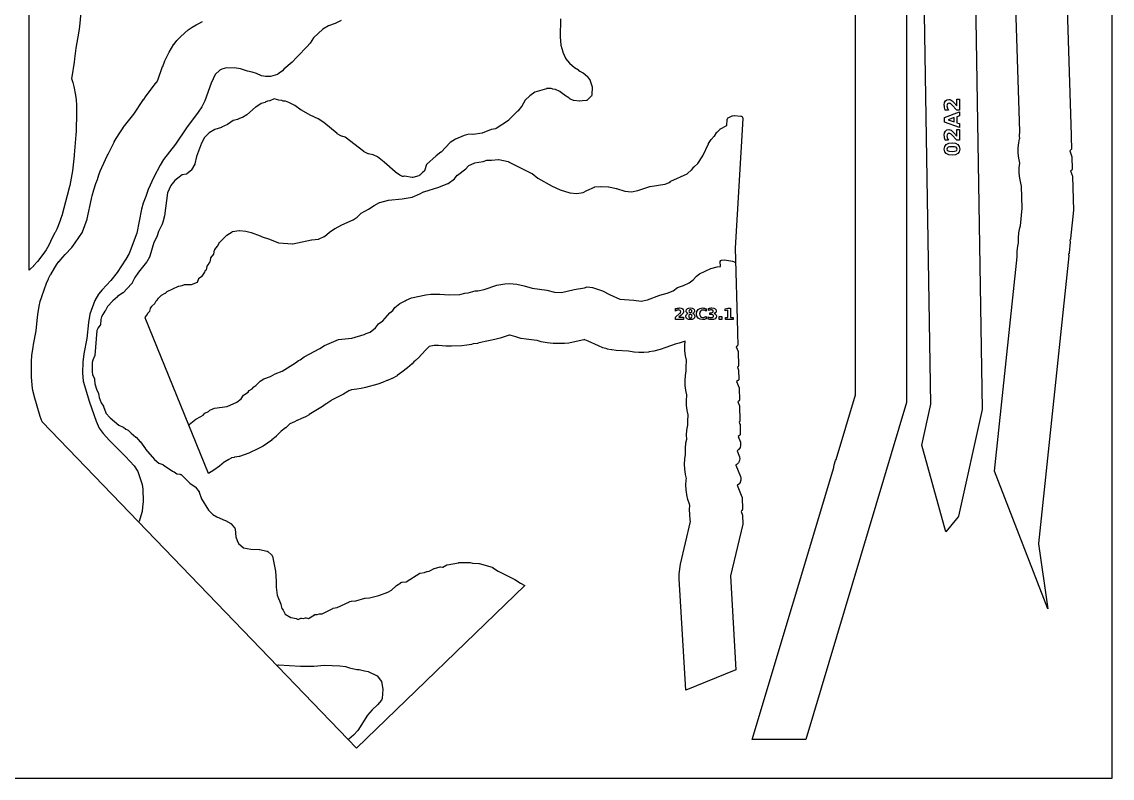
# Model space of a CAD drawing. Header units: millimetres. Extents: x 0 to 841, y 0 to 594.
# Drawn here: x 415.7 to 841, y 0 to 294.8 of the extents above; entities that cross this region are included whole.
import ezdxf

# ---------------------------------------------------------------- set-up
doc = ezdxf.new("R2010")
doc.units = ezdxf.units.MM
for name, color, linetype in [('CUT', 1, 'Continuous'), ('ENGRAVE', 5, 'Continuous'), ('SHEET_EDGE_DO_NOT_CUT', 8, 'Continuous')]:
    doc.layers.add(name, color=color, linetype=linetype)

msp = doc.modelspace()

# ---------------------------------------------------------------- linework, layer by layer
at = {"layer": 'CUT'}
for points in [[(790.3, 143.85), (790.3, 143.79), (790.29, 143.73), (781.05, 102.12), (781.04, 102.07), (781.02, 102.03), (781, 101.99), (780.98, 101.95), (780.95, 101.91), (776.17, 96.07), (766.71, 129.77), (770.27, 145.81), (770.27, 145.82), (770.27, 145.84), (766.71, 361.98), (786.62, 367.57), (790.3, 143.85)], [(490.94, 205.86), (490.95, 205.91), (490.97, 205.95), (491, 205.99), (491.03, 206.03), (492.1, 207.32), (492.11, 207.33), (492.11, 207.34), (492.81, 208.84), (492.83, 208.88), (492.86, 208.92), (492.88, 208.96), (492.92, 208.99), (495.63, 211.6), (495.66, 211.63), (495.7, 211.65), (497.76, 213.01), (497.8, 213.03), (497.85, 213.05), (497.9, 213.07), (497.95, 213.08), (500.54, 213.52), (500.59, 213.53), (500.64, 213.53), (500.68, 213.53), (503.1, 213.22), (503.17, 213.2), (505.19, 212.66), (505.22, 212.65), (508.64, 211.45), (508.71, 211.42), (509.48, 211.01), (509.49, 211.01), (509.5, 211), (512.29, 210.15), (512.34, 210.13), (515.84, 208.66), (515.85, 208.66), (515.86, 208.66), (521.37, 208.27), (521.39, 208.27), (521.4, 208.27), (528.78, 209.9), (528.82, 209.91), (528.85, 209.91), (531.44, 210.08), (531.45, 210.08), (531.46, 210.08), (533.71, 211.12), (533.72, 211.12), (533.73, 211.13), (535.76, 212.78), (535.79, 212.81), (537.87, 214.21), (537.91, 214.24), (540.53, 215.69), (540.57, 215.71), (544.93, 217.67), (544.96, 217.69), (546.52, 218.69), (546.53, 218.69), (546.54, 218.7), (548.01, 220.16), (548.04, 220.19), (548.08, 220.22), (548.13, 220.25), (550.95, 221.74), (550.98, 221.75), (553.1, 223.23), (553.15, 223.26), (555.21, 224.39), (555.25, 224.41), (555.29, 224.42), (555.33, 224.44), (558.71, 225.29), (558.78, 225.3), (564.09, 225.84), (564.1, 225.84), (567.93, 226.5), (567.95, 226.5), (567.96, 226.51), (570.99, 227.76), (571.01, 227.77), (572.46, 228.55), (572.5, 228.57), (572.55, 228.59), (578.34, 230.42), (578.36, 230.43), (581.95, 231.82), (581.96, 231.82), (581.97, 231.83), (584.45, 233.61), (584.46, 233.61), (584.46, 233.62), (585.59, 234.99), (585.63, 235.03), (585.67, 235.07), (588.87, 237.5), (588.88, 237.5), (588.89, 237.51), (589.96, 238.7), (590, 238.74), (590.04, 238.77), (590.08, 238.79), (590.13, 238.82), (592.21, 239.76), (592.25, 239.78), (592.29, 239.79), (592.33, 239.8), (595.64, 240.4), (595.65, 240.4), (595.66, 240.41), (597.06, 240.92), (597.11, 240.94), (597.15, 240.95), (597.2, 240.95), (597.24, 240.95), (598.95, 240.93), (598.97, 240.93), (601.66, 241.12), (601.71, 241.12), (601.76, 241.12), (601.8, 241.11), (605.46, 240.35), (605.5, 240.34), (605.54, 240.32), (605.58, 240.3), (614.69, 235.73), (614.74, 235.71), (614.78, 235.68), (617.03, 233.89), (617.04, 233.88), (617.05, 233.88), (622.55, 230.75), (622.57, 230.74), (625.73, 229.32), (625.76, 229.31), (629.41, 228.12), (629.42, 228.11), (629.43, 228.11), (632.14, 227.89), (632.16, 227.89), (632.17, 227.89), (634.67, 228.28), (634.68, 228.29), (634.69, 228.29), (636.11, 229.11), (636.15, 229.13), (639.04, 230.43), (639.08, 230.45), (639.12, 230.46), (639.17, 230.47), (639.22, 230.48), (641.61, 230.59), (641.65, 230.59), (644.54, 230.49), (644.59, 230.49), (644.64, 230.48), (647.58, 229.81), (647.61, 229.8), (650.9, 228.77), (650.92, 228.77), (650.93, 228.77), (653.48, 228.52), (653.5, 228.51), (653.51, 228.52), (655.99, 229.03), (656.02, 229.04), (660.71, 230.59), (660.74, 230.6), (660.78, 230.61), (666.57, 231.6), (666.58, 231.6), (666.59, 231.6), (668.17, 232.21), (668.18, 232.22), (668.19, 232.22), (668.73, 232.63), (668.78, 232.66), (668.83, 232.69), (675.23, 235.62), (675.24, 235.62), (675.24, 235.63), (676.98, 237.08), (676.99, 237.09), (677, 237.1), (677.89, 238.28), (677.92, 238.32), (677.96, 238.36), (679.41, 239.6), (679.42, 239.61), (679.43, 239.62), (681.32, 242.61), (681.34, 242.63), (683.57, 247.32), (683.6, 247.38), (684.57, 248.91), (684.59, 248.94), (684.62, 248.97), (685.82, 250.3), (685.84, 250.32), (686.83, 251.78), (686.86, 251.82), (686.9, 251.86), (688.12, 253.04), (688.16, 253.07), (688.19, 253.09), (688.23, 253.12), (690.72, 254.45), (690.73, 254.46), (690.73, 254.47), (690.87, 256.81), (690.87, 256.85), (690.88, 256.9), (690.9, 256.94), (690.91, 256.98), (690.93, 257.02), (691.05, 257.23), (691.07, 257.27), (691.1, 257.31), (691.13, 257.34), (691.16, 257.37), (691.2, 257.4), (691.24, 257.42), (691.28, 257.44), (692.83, 258.13), (692.87, 258.15), (692.91, 258.16), (692.95, 258.17), (693.57, 258.28), (693.61, 258.28), (693.66, 258.28), (693.7, 258.28), (696.21, 258.05), (696.27, 258.04), (696.32, 258.03), (696.37, 258.01), (696.51, 257.94), (696.55, 257.92), (696.59, 257.9), (696.63, 257.87), (696.66, 257.83), (696.69, 257.8), (696.76, 257.71), (696.79, 257.67), (696.81, 257.63), (696.83, 257.58), (696.85, 257.54), (696.86, 257.49), (696.89, 257.32), (696.9, 257.26), (696.9, 257.2), (694.01, 206.6), (694.01, 206.58), (694.88, 174.1), (694.88, 174.05), (694.88, 174.01), (694.87, 173.97), (694.8, 173.66), (694.8, 173.65), (694.8, 173.64), (694.89, 173.3), (694.9, 173.24), (694.91, 173.18), (695.02, 169.08), (695.02, 169.04), (695.01, 168.99), (695, 168.95), (694.99, 168.9), (694.91, 168.65), (694.89, 168.61), (694.87, 168.57), (694.84, 168.53), (694.81, 168.49), (694.78, 168.46), (694.74, 168.43), (694.7, 168.4), (694.35, 168.17), (694.34, 168.16), (694.35, 168.15), (695.06, 166.31), (695.08, 166.27), (695.09, 166.23), (695.09, 166.19), (695.1, 166.15), (695.24, 160.84), (695.24, 160.8), (695.23, 160.76), (695.22, 160.71), (695.21, 160.67), (695.16, 160.52), (695.14, 160.47), (695.12, 160.43), (695.09, 160.39), (695.06, 160.35), (695.03, 160.32), (694.87, 160.17), (694.86, 160.16), (694.87, 160.15), (695.26, 159.06), (695.27, 159.01), (695.28, 158.96), (695.29, 158.91), (695.38, 155.66), (695.38, 155.61), (695.37, 155.56), (695.35, 155.42), (695.34, 155.37), (695.32, 155.33), (695.31, 155.28), (695.28, 155.24), (695.24, 155.17), (695.21, 155.12), (695.17, 155.08), (695.14, 155.05), (695.1, 155.02), (694.51, 154.61), (694.5, 154.6), (694.5, 154.59), (695.45, 152.11), (695.46, 152.06), (695.48, 152), (695.48, 151.95), (695.6, 147.51), (695.6, 147.46), (695.59, 147.41), (695.58, 147.36), (695.56, 147.32), (695.5, 147.15), (695.48, 147.11), (695.46, 147.06), (695.43, 147.02), (695.4, 146.99), (695.36, 146.95), (695.33, 146.92), (695.03, 146.71), (695.02, 146.7), (695.02, 146.69), (695.63, 145.09), (695.65, 145.04), (695.66, 144.98), (695.67, 144.93), (695.82, 139.49), (695.81, 139.44), (695.81, 139.4), (695.8, 139.36), (695.76, 139.18), (695.75, 139.13), (695.73, 139.09), (695.71, 139.04), (695.69, 139), (695.66, 138.97), (695.53, 138.82), (695.53, 138.81), (695.53, 138.8), (695.83, 137.99), (695.84, 137.94), (695.85, 137.88), (695.86, 137.83), (695.96, 134.26), (695.95, 134.22), (695.95, 134.17), (695.93, 134.03), (695.92, 133.99), (695.9, 133.94), (695.88, 133.9), (695.86, 133.86), (695.82, 133.79), (695.79, 133.74), (695.76, 133.7), (695.72, 133.67), (695.68, 133.64), (695.11, 133.24), (695.1, 133.23), (695.1, 133.22), (696, 130.94), (696.02, 130.88), (696.03, 130.83), (696.04, 130.77), (696.08, 129.68), (696.08, 129.64), (696.07, 129.59), (696.06, 129.55), (695.94, 129.06), (695.93, 129.01), (695.91, 128.97), (695.89, 128.93), (695.62, 128.45), (695.6, 128.41), (695.57, 128.38), (695.54, 128.34), (695.22, 128.01), (695.17, 127.97), (695.13, 127.94), (694.69, 127.66), (694.68, 127.66), (694.68, 127.64), (695.61, 125.26), (695.63, 125.21), (695.64, 125.15), (695.72, 124.6), (695.72, 124.55), (695.72, 124.51), (695.72, 124.46), (695.66, 123.95), (695.65, 123.9), (695.63, 123.86), (695.44, 123.3), (695.42, 123.25), (695.4, 123.2), (695.19, 122.86), (695.16, 122.81), (695.12, 122.77), (694.79, 122.43), (694.75, 122.39), (694.7, 122.36), (694.27, 122.09), (694.26, 122.08), (694.27, 122.07), (696.05, 117.62), (696.07, 117.56), (696.21, 117.01), (696.22, 116.97), (696.22, 116.92), (696.22, 116.87), (696.21, 116.26), (696.2, 116.22), (696.19, 116.17), (696.18, 116.12), (695.93, 115.35), (695.91, 115.31), (695.89, 115.26), (695.86, 115.21), (695.5, 114.73), (695.47, 114.69), (695.43, 114.65), (695.39, 114.62), (694.8, 114.2), (694.79, 114.19), (694.79, 114.18), (696.58, 109.65), (696.6, 109.61), (696.61, 109.56), (696.62, 109.52), (696.62, 109.48), (696.75, 104.74), (696.75, 104.69), (696.74, 104.64), (696.73, 104.59), (696.72, 104.55), (696.65, 104.38), (696.63, 104.33), (696.61, 104.29), (696.58, 104.25), (696.55, 104.22), (696.52, 104.18), (696.48, 104.15), (696.26, 103.98), (696.25, 103.97), (696.25, 103.96), (696.78, 102.58), (696.79, 102.52), (696.81, 102.47), (696.81, 102.41), (696.9, 99.13), (696.9, 99.09), (696.89, 99.05), (696.88, 99.01), (692.14, 78.85), (692.13, 78.84), (692.13, 78.82), (694.26, 42.27), (674.69, 34.31), (672.17, 77.66), (672.17, 77.68), (672.15, 79.58), (672.15, 79.63), (672.31, 81.5), (672.32, 81.55), (672.66, 83.41), (672.67, 83.43), (676.59, 100.08), (676.59, 100.09), (676.59, 100.1), (676.46, 100.71), (676.45, 100.76), (676.22, 102.72), (676.22, 102.77), (676.2, 104.74), (676.2, 104.79), (676.33, 106.31), (676.34, 106.32), (676.33, 106.33), (676.14, 106.81), (676.13, 106.84), (675.52, 108.61), (675.51, 108.66), (675.07, 110.48), (675.07, 110.52), (674.81, 112.37), (674.8, 112.42), (674.72, 114.29), (674.72, 114.34), (674.82, 116.2), (674.82, 116.25), (674.91, 116.84), (674.91, 116.85), (674.91, 116.86), (674.54, 118.43), (674.53, 118.48), (674.27, 120.4), (674.27, 120.45), (674.2, 122.39), (674.2, 122.44), (674.33, 124.37), (674.33, 124.42), (674.62, 126.16), (674.62, 126.17), (674.62, 126.19), (674.58, 126.58), (674.58, 126.63), (674.56, 128.61), (674.56, 128.66), (674.75, 130.62), (674.76, 130.67), (675.05, 132.17), (675.05, 132.18), (675.06, 132.2), (675.01, 133.65), (675.01, 133.7), (675.13, 135.61), (675.14, 135.66), (675.45, 137.56), (675.46, 137.61), (675.47, 137.65), (675.48, 137.66), (675.48, 137.67), (675.44, 139.41), (675.44, 139.46), (675.58, 141.33), (675.58, 141.38), (675.62, 141.58), (675.62, 141.59), (675.62, 141.6), (675.22, 143.34), (675.22, 143.39), (674.98, 145.3), (674.97, 145.35), (674.93, 147.27), (674.93, 147.32), (675.07, 149.23), (675.07, 149.28), (675.1, 149.45), (675.11, 149.46), (675.1, 149.48), (674.72, 151.17), (674.71, 151.21), (674.47, 153.07), (674.47, 153.12), (674.41, 154.99), (674.41, 155.04), (674.53, 156.91), (674.53, 156.96), (674.83, 158.81), (674.84, 158.85), (674.87, 158.96), (674.87, 158.98), (674.87, 158.99), (674.82, 160.58), (674.83, 160.63), (674.95, 162.48), (674.95, 162.53), (675.01, 162.87), (675.01, 162.88), (675.01, 162.89), (674.61, 164.63), (674.6, 164.68), (674.36, 166.6), (674.35, 166.65), (674.3, 168.58), (674.3, 168.63), (674.42, 170.3), (674.42, 170.32), (674.41, 170.31), (672.17, 169.6), (672.14, 169.59), (670.53, 169.2), (670.5, 169.19), (666.94, 167.84), (666.91, 167.83), (664.68, 167.12), (664.65, 167.11), (662.2, 166.5), (662.18, 166.5), (660.32, 166.13), (660.27, 166.12), (658.39, 165.93), (658.34, 165.93), (656.45, 165.92), (656.41, 165.92), (654.51, 166.1), (654.49, 166.1), (652.36, 166.41), (652.34, 166.41), (647.59, 166.73), (647.57, 166.73), (645.82, 166.93), (645.77, 166.94), (644.06, 167.29), (644.02, 167.3), (642.34, 167.8), (642.3, 167.81), (640.67, 168.47), (640.65, 168.48), (636.63, 170.3), (636.61, 170.31), (635.36, 170.93), (635.35, 170.94), (635.34, 170.94), (634.95, 170.88), (634.94, 170.87), (630.79, 169.9), (630.77, 169.9), (629.13, 169.59), (629.09, 169.58), (627.44, 169.42), (627.4, 169.41), (625.73, 169.38), (625.71, 169.38), (623.03, 169.45), (623, 169.45), (620.66, 169.66), (620.6, 169.66), (618.3, 170.14), (618.27, 170.15), (616.67, 170.59), (616.63, 170.59), (612.45, 171.09), (612.43, 171.09), (610.45, 171.43), (610.4, 171.44), (608.46, 171.98), (608.44, 171.99), (606.6, 172.6), (606.57, 172.61), (606.03, 172.72), (606.02, 172.72), (606.01, 172.72), (605.9, 172.7), (605.87, 172.69), (602.31, 171.52), (602.28, 171.51), (600.24, 170.96), (600.21, 170.95), (597.8, 170.44), (597.77, 170.44), (596.48, 170.25), (596.45, 170.25), (595.27, 169.91), (595.24, 169.91), (593.58, 169.51), (593.54, 169.5), (591.84, 169.26), (591.84, 169.25), (591.81, 169.25), (591.14, 169.1), (591.12, 169.09), (589.3, 168.76), (589.25, 168.75), (587.41, 168.59), (587.38, 168.59), (583.26, 168.43), (583.23, 168.43), (581.15, 168.46), (581.12, 168.46), (578.21, 168.66), (578.19, 168.66), (576.53, 168.65), (576.52, 168.65), (576.51, 168.65), (574.6, 168.25), (574.59, 168.24), (574.57, 168.24), (573.4, 167.15), (573.38, 167.13), (571.68, 165.16), (571.66, 165.15), (570.55, 163.96), (570.52, 163.93), (569.32, 162.85), (569.28, 162.82), (568.66, 162.35), (568.65, 162.34), (568.64, 162.33), (567.96, 161.55), (567.92, 161.51), (566.15, 159.93), (566.13, 159.91), (564, 158.22), (563.98, 158.2), (562.15, 156.91), (562.1, 156.88), (560.14, 155.82), (560.09, 155.79), (558.34, 155.08), (558.31, 155.07), (558.16, 154.99), (558.11, 154.96), (556.43, 154.23), (556.39, 154.21), (554.63, 153.63), (554.61, 153.62), (549.8, 152.28), (549.78, 152.28), (548.14, 151.9), (548.1, 151.89), (546.44, 151.65), (546.41, 151.65), (544.34, 151.44), (544.33, 151.44), (544.32, 151.43), (543.32, 150.99), (543.31, 150.99), (543.3, 150.98), (542.89, 150.72), (542.87, 150.7), (541.24, 149.75), (541.21, 149.74), (536.55, 147.3), (536.54, 147.3), (536.53, 147.29), (536.34, 147.15), (536.32, 147.13), (534.76, 146.07), (534.72, 146.04), (534.09, 145.69), (534.07, 145.68), (532.97, 144.91), (532.95, 144.89), (527.8, 141.7), (527.78, 141.69), (526.36, 140.9), (526.33, 140.88), (524.85, 140.2), (524.83, 140.19), (523.07, 139.47), (523.05, 139.46), (522.08, 138.95), (522.06, 138.93), (520.27, 138.12), (520.26, 138.12), (520.25, 138.11), (520.24, 138.09), (520.2, 138.05), (518.67, 136.59), (518.63, 136.55), (516.95, 135.26), (516.91, 135.23), (516.64, 135.07), (516.63, 135.06), (516.62, 135.05), (516.48, 134.87), (516.45, 134.83), (514.96, 133.27), (514.92, 133.23), (513.26, 131.83), (513.23, 131.82), (511.62, 130.61), (511.6, 130.59), (509.9, 129.45), (509.85, 129.42), (508.04, 128.47), (508.02, 128.46), (504.32, 126.74), (504.3, 126.73), (502.5, 126), (502.45, 125.98), (500.59, 125.44), (500.55, 125.43), (498.63, 125.07), (498.61, 125.06), (497.52, 124.91), (497.51, 124.91), (497.5, 124.9), (497.35, 124.79), (497.33, 124.78), (496.51, 124.25), (496.49, 124.24), (494.92, 123.32), (494.9, 123.31), (494.69, 123.2), (494.68, 123.19), (494.67, 123.18), (492.84, 121.68), (492.82, 121.66), (490.59, 120.08), (490.57, 120.06), (488.5, 118.79), (463.83, 179.45), (463.91, 179.65), (463.93, 179.69), (463.95, 179.73), (463.98, 179.77), (464.58, 180.55), (464.59, 180.56), (464.59, 180.57), (464.9, 181.21), (464.92, 181.25), (464.95, 181.29), (464.98, 181.33), (465.62, 182.03), (465.62, 182.04), (465.63, 182.05), (465.86, 183.08), (465.87, 183.13), (465.89, 183.17), (465.91, 183.21), (465.93, 183.25), (466.38, 183.91), (466.4, 183.95), (466.43, 183.98), (466.46, 184.01), (467.61, 185.03), (467.62, 185.04), (467.62, 185.05), (468.16, 186.07), (468.19, 186.11), (468.22, 186.15), (468.25, 186.19), (468.29, 186.22), (468.64, 186.52), (468.65, 186.52), (468.65, 186.53), (469.01, 187.16), (469.04, 187.2), (469.07, 187.24), (469.11, 187.28), (470.08, 188.18), (470.11, 188.21), (470.15, 188.24), (470.19, 188.26), (471.7, 189.06), (471.71, 189.07), (471.72, 189.08), (472.28, 189.63), (472.31, 189.66), (472.35, 189.69), (472.38, 189.71), (472.42, 189.73), (476.79, 191.75), (476.83, 191.76), (476.87, 191.78), (476.91, 191.79), (478.29, 192.04), (478.31, 192.04), (478.32, 192.05), (479.17, 192.42), (479.22, 192.44), (479.27, 192.45), (479.32, 192.46), (479.37, 192.46), (481.89, 192.45), (481.9, 192.45), (481.91, 192.45), (484.27, 193.36), (484.28, 193.36), (484.28, 193.37), (484.8, 194.82), (484.82, 194.86), (484.84, 194.9), (484.87, 194.94), (484.9, 194.98), (484.93, 195.01), (484.96, 195.04), (485, 195.07), (485.99, 195.72), (486, 195.73), (486.01, 195.74), (487.13, 197.22), (487.13, 197.23), (487.14, 197.24), (487.29, 197.75), (487.31, 197.8), (487.33, 197.84), (487.35, 197.88), (487.38, 197.92), (487.41, 197.96), (487.45, 197.99), (487.69, 198.19), (487.69, 198.2), (487.7, 198.21), (487.97, 199.4), (487.99, 199.45), (488, 199.5), (488.03, 199.54), (488.06, 199.59), (488.82, 200.61), (488.83, 200.62), (488.83, 200.63), (488.86, 200.84), (488.88, 200.89), (488.89, 200.93), (488.91, 200.98), (488.94, 201.02), (488.97, 201.06), (489.13, 201.27), (489.14, 201.28), (489.14, 201.29), (489.42, 202.59), (489.43, 202.64), (489.45, 202.69), (489.47, 202.74), (489.5, 202.78), (490.59, 204.32), (490.6, 204.33), (490.6, 204.35), (490.92, 205.82), (490.94, 205.86)]]:
    msp.add_lwpolyline(points, close=True, dxfattribs=at)
for points in [[(821.35, 365.83), (825.03, 250.59), (825.02, 250.55), (825.02, 250.5), (825.01, 250.46), (824.94, 250.16), (824.94, 250.15), (824.94, 250.14), (825.04, 249.79), (825.05, 249.73), (825.05, 249.67), (825.18, 245.62), (825.18, 245.56), (825.17, 245.51), (825.16, 245.45), (825.08, 245.21), (825.06, 245.16), (825.04, 245.12), (825.01, 245.07), (824.98, 245.03), (824.95, 245), (824.91, 244.96), (824.43, 244.6), (824.42, 244.59), (824.43, 244.58), (825.27, 242.21), (825.28, 242.16), (825.29, 242.11), (825.3, 242.06), (825.44, 237.57), (825.44, 237.52), (825.43, 237.47), (825.42, 237.42), (825.41, 237.38), (825.34, 237.2), (825.32, 237.16), (825.3, 237.11), (825.27, 237.07), (825.24, 237.04), (825.21, 237), (825.17, 236.97), (824.81, 236.7), (824.8, 236.69), (824.8, 236.68), (825.51, 234.69), (825.52, 234.64), (825.53, 234.59), (825.54, 234.54), (825.95, 221.47), (825.95, 221.4), (824.79, 210.33), (824.79, 210.28), (824.77, 210.24), (824.73, 210.1), (824.71, 210.05), (824.69, 210), (824.66, 209.96), (824.63, 209.92), (824.48, 209.76), (824.48, 209.75), (824.48, 209.74), (824.63, 209.12), (824.64, 209.07), (824.65, 209.03), (824.65, 208.99), (824.65, 208.94), (824.2, 204.74), (824.2, 204.69), (824.19, 204.65), (824.17, 204.61), (824.16, 204.57), (823.97, 204.2), (823.97, 204.19), (823.97, 204.17), (824.07, 203.72), (824.08, 203.66), (824.08, 203.61), (824.08, 203.56), (812.27, 91.43), (812.27, 91.41), (812.27, 91.4), (815.85, 65.99), (795.14, 119.71), (803.93, 203.18), (803.93, 203.19), (803.93, 203.21), (803.92, 203.3), (803.92, 203.35), (803.93, 205.34), (803.93, 205.39), (804.15, 207.36), (804.16, 207.41), (804.43, 208.72), (804.44, 208.73), (804.44, 208.74), (804.43, 210.62), (804.43, 210.67), (804.6, 212.56), (804.61, 212.61), (804.97, 214.48), (804.98, 214.52), (805.2, 215.26), (805.2, 215.27), (805.2, 215.28), (805.92, 222.14), (805.92, 222.18), (805.65, 230.79), (805.65, 230.81), (805.64, 230.82), (805.32, 231.88), (805.31, 231.92), (804.93, 233.86), (804.93, 233.91), (804.74, 235.87), (804.74, 235.92), (804.76, 237.88), (804.76, 237.93), (804.96, 239.71), (804.96, 239.73), (804.95, 239.75), (804.95, 239.75), (804.95, 239.78), (804.57, 241.68), (804.56, 241.73), (804.37, 243.66), (804.37, 243.71), (804.38, 245.64), (804.38, 245.69), (804.58, 247.62), (804.59, 247.67), (804.91, 249.27), (804.92, 249.29), (804.92, 249.3), (804.87, 250.3), (804.87, 250.35), (804.97, 252.02), (804.97, 252.04), (801.36, 365.19)], [(439.12, 302.66), (438.22, 292.96), (438.22, 292.94), (437.97, 291.16), (437.97, 291.14), (436.75, 284.57), (436.74, 284.55), (436.34, 280.4), (436.34, 280.38), (436.18, 279.14), (436.18, 279.13), (435.26, 273.4), (435.25, 273.38), (435.11, 272.72), (435.11, 272.71), (435.12, 272.7), (435.12, 272.69), (435.12, 272.67), (435.62, 271.18), (435.63, 271.14), (436, 269.62), (436.01, 269.6), (436.67, 266.3), (436.68, 266.27), (436.96, 264.39), (436.97, 264.34), (437.07, 262.45), (437.07, 262.42), (437.08, 259.94), (437.08, 259.93), (437.08, 259.39), (437.08, 259.39), (436.92, 252.19), (436.92, 252.17), (436.84, 250.84), (436.84, 250.82), (436.14, 243.04), (436.14, 243.03), (436.1, 242.58), (436.1, 242.58), (435.44, 236.77), (435.44, 236.75), (435.21, 235.27), (435.21, 235.26), (434.41, 231.07), (434.41, 231.06), (434.09, 229.67), (434.09, 229.65), (431.43, 219.67), (431.42, 219.65), (430.85, 217.85), (430.84, 217.83), (429.93, 215.36), (429.92, 215.35), (429.36, 213.99), (429.34, 213.96), (428.68, 212.65), (428.67, 212.63), (427.58, 210.66), (427.57, 210.65), (426.23, 207.82), (426.21, 207.79), (425.21, 205.94), (425.18, 205.9), (423.98, 204.17), (423.97, 204.14), (421.8, 201.35), (421.78, 201.33), (420.33, 199.65), (420.29, 199.61), (419.12, 198.53), (419.11, 198.53), (419.1, 198.52), (419.08, 198.49), (419.07, 198.48), (418.62, 197.97), (418.62, 352.25)], [(760.83, 321.16), (760.84, 146.56), (760.84, 146.51), (760.83, 146.46), (760.82, 146.42), (721.52, 15.12), (700.64, 15.12), (732.39, 121.16), (732.4, 121.18), (732.6, 122.1), (732.61, 122.14), (733.13, 123.8), (733.15, 123.85), (733.31, 124.24), (733.32, 124.27), (740.83, 149.4), (740.84, 149.41), (740.84, 149.42), (740.83, 307.75)], [(625.78, 296.03), (625.65, 288.98), (625.65, 288.96), (625.9, 285.76), (625.9, 285.75), (625.91, 285.73), (626.73, 283.09), (626.74, 283.06), (627.81, 280.61), (627.82, 280.6), (627.82, 280.59), (629.37, 278.67), (629.38, 278.66), (629.39, 278.65), (631.23, 277.01), (631.24, 277.01), (631.25, 277), (632.81, 276.06), (632.86, 276.03), (632.9, 276), (633.36, 275.57), (633.37, 275.56), (633.38, 275.55), (634.58, 274.95), (634.62, 274.93), (634.65, 274.91), (634.68, 274.88), (636.31, 273.48), (636.35, 273.45), (636.38, 273.41), (637.19, 272.36), (637.22, 272.31), (637.24, 272.27), (637.27, 272.21), (638.18, 269.5), (638.19, 269.46), (638.2, 269.41), (638.2, 269.37), (638.2, 269.32), (638.09, 266.41), (638.08, 266.36), (638.07, 266.3), (638.06, 266.25), (637.95, 265.98), (637.93, 265.93), (637.9, 265.88), (637.87, 265.84), (637.83, 265.8), (636.29, 264.33), (636.26, 264.29), (636.22, 264.27), (636.17, 264.24), (636.13, 264.22), (636.08, 264.21), (636.03, 264.2), (635.98, 264.19), (634.4, 264.07), (634.38, 264.07), (633.35, 263.88), (633.3, 263.87), (633.25, 263.87), (633.19, 263.87), (630.99, 264.14), (630.94, 264.15), (630.9, 264.16), (630.85, 264.18), (629.68, 264.68), (629.63, 264.7), (629.59, 264.72), (629.56, 264.75), (629.52, 264.78), (629.14, 265.15), (629.13, 265.16), (629.12, 265.17), (627.34, 266.29), (627.3, 266.32), (625.65, 267.6), (625.64, 267.61), (625.63, 267.61), (623.9, 268.4), (623.88, 268.41), (623.87, 268.41), (622.71, 268.64), (622.65, 268.66), (622.6, 268.68), (622.14, 268.89), (622.13, 268.9), (622.11, 268.9), (620.37, 268.78), (620.36, 268.77), (620.34, 268.77), (615.86, 267.47), (615.85, 267.47), (615.84, 267.46), (613.84, 266.01), (613.81, 265.99), (612.02, 264.26), (612.01, 264.25), (612, 264.24), (610.74, 261.92), (610.71, 261.88), (610.68, 261.84), (609.14, 260), (609.11, 259.97), (605.59, 256.47), (605.55, 256.44), (605.51, 256.41), (600.71, 253.21), (600.66, 253.19), (600.62, 253.17), (600.57, 253.15), (600.52, 253.14), (598.86, 252.83), (598.85, 252.83), (598.84, 252.83), (595.34, 251.48), (595.29, 251.46), (595.24, 251.45), (591.79, 250.94), (591.75, 250.93), (591.7, 250.93), (590.06, 251), (590.05, 251), (590.04, 251), (588.23, 250.58), (588.22, 250.58), (588.21, 250.58), (584.89, 249.14), (584.88, 249.14), (584.87, 249.13), (582.78, 247.76), (582.77, 247.75), (582.75, 247.74), (579.27, 244.08), (579.24, 244.05), (579.21, 244.03), (577.32, 242.58), (577.31, 242.57), (573.63, 239.23), (573.62, 239.22), (573.62, 239.21), (572.75, 236.79), (572.74, 236.75), (572.71, 236.7), (572.69, 236.66), (572.66, 236.63), (572.58, 236.54), (572.55, 236.5), (572.51, 236.47), (572.48, 236.45), (572.03, 236.15), (572.02, 236.14), (572.01, 236.13), (570.96, 235.06), (570.93, 235.02), (570.89, 234.99), (570.85, 234.96), (570.69, 234.88), (570.65, 234.86), (570.6, 234.84), (568.23, 234.14), (568.19, 234.13), (568.14, 234.12), (568.1, 234.12), (568.05, 234.12), (568.01, 234.12), (564.94, 234.6), (564.93, 234.6), (564.92, 234.6), (564.42, 234.54), (564.37, 234.54), (564.32, 234.54), (564.28, 234.54), (564.23, 234.55), (564.19, 234.57), (564.15, 234.58), (563.21, 235.01), (563.17, 235.04), (563.13, 235.06), (561.42, 236.28), (561.37, 236.32), (557.07, 240.15), (557.06, 240.16), (554.47, 242.25), (554.46, 242.26), (554.45, 242.26), (552.72, 243.01), (552.71, 243.01), (552.69, 243.02), (550.98, 243.33), (550.94, 243.34), (550.89, 243.36), (550.85, 243.38), (549.24, 244.18), (549.19, 244.21), (549.15, 244.23), (541.91, 249.85), (541.9, 249.85), (541.89, 249.86), (540.49, 250.23), (540.45, 250.24), (540.41, 250.26), (540.38, 250.28), (538.75, 251.2), (538.71, 251.22), (538.68, 251.25), (533.57, 255.54), (533.55, 255.56), (531.35, 257.02), (531.34, 257.03), (531.33, 257.03), (528.22, 258.42), (528.18, 258.44), (524.79, 260.33), (524.74, 260.36), (522.26, 262.15), (522.25, 262.16), (522.24, 262.17), (519.92, 263.34), (519.9, 263.35), (518.58, 263.88), (518.57, 263.89), (518.56, 263.89), (517.85, 263.88), (517.8, 263.89), (517.75, 263.89), (517.71, 263.9), (517.66, 263.92), (517.62, 263.94), (517.15, 264.17), (517.14, 264.18), (517.13, 264.18), (516, 264.32), (515.96, 264.33), (515.92, 264.34), (514.16, 264.86), (514.15, 264.87), (514.14, 264.86), (512.51, 264.08), (512.47, 264.06), (512.43, 264.05), (512.39, 264.04), (511.62, 263.9), (511.61, 263.9), (511.6, 263.89), (510.68, 263.45), (510.64, 263.43), (510.6, 263.42), (509.05, 262.96), (509.04, 262.96), (509.03, 262.95), (506.95, 261.52), (506.93, 261.51), (503.51, 258.57), (503.48, 258.55), (503.44, 258.52), (501.76, 257.56), (501.71, 257.53), (499.99, 256.82), (499.93, 256.79), (498.15, 256.32), (498.14, 256.32), (498.13, 256.31), (496, 254.85), (495.97, 254.83), (495.93, 254.81), (493.63, 253.72), (493.57, 253.69), (491.03, 252.84), (491.02, 252.84), (491.01, 252.83), (488.78, 251.57), (488.77, 251.57), (488.76, 251.56), (487.03, 249.79), (487.02, 249.78), (487.02, 249.77), (485.76, 247.5), (485.75, 247.5), (485.75, 247.49), (483.82, 242.31), (483.82, 242.3), (483.81, 242.29), (483.25, 239.44), (483.23, 239.38), (483.21, 239.33), (483.19, 239.28), (481.97, 237.19), (481.94, 237.14), (481.9, 237.1), (481.86, 237.06), (480.13, 235.57), (480.09, 235.54), (480.05, 235.51), (480, 235.49), (479.95, 235.47), (479.91, 235.46), (478.32, 235.13), (478.31, 235.13), (478.3, 235.12), (476.54, 233.89), (476.52, 233.87), (475.47, 232.94), (475.44, 232.92), (473.82, 231.08), (473.81, 231.07), (473.8, 231.06), (472.58, 228.15), (472.58, 228.14), (472.58, 228.12), (471.38, 219.25), (471.37, 219.21), (470.9, 217.23), (470.89, 217.18), (470.29, 215.51), (470.27, 215.45), (469.08, 213.16), (469.07, 213.15), (469.07, 213.13), (468.54, 211.38), (468.52, 211.34), (468.5, 211.29), (467.23, 208.85), (467.23, 208.84), (467.22, 208.82), (465.66, 203.46), (465.64, 203.41), (465.62, 203.36), (464.45, 201.22), (464.42, 201.18), (464.4, 201.15), (461.3, 197.26), (461.29, 197.24), (459.87, 195.15), (459.86, 195.13), (458.62, 192.84), (458.6, 192.8), (458.58, 192.76), (458.55, 192.73), (455.23, 189.19), (455.19, 189.16), (455.15, 189.13), (453.11, 187.7), (453.08, 187.69), (451.22, 186.06), (451.21, 186.04), (449.1, 183.86), (449.09, 183.85), (449.09, 183.83), (448.2, 182.05), (448.18, 182.01), (448.16, 181.98), (447.28, 180.76), (447.27, 180.75), (447.27, 180.74), (446.84, 179.85), (446.84, 179.83), (446.83, 179.82), (446.58, 178.73), (446.57, 178.7), (446.38, 176.81), (446.37, 176.76), (446.36, 176.71), (446.34, 176.66), (446.32, 176.61), (446.29, 176.57), (445.41, 175.36), (445.41, 175.35), (445.4, 175.33), (445.04, 174.49), (445.04, 174.47), (445.04, 174.46), (444.18, 164.72), (444.17, 164.67), (444.16, 164.61), (444.14, 164.56), (443.42, 162.98), (443.41, 162.97), (443.41, 162.96), (443.18, 162.01), (443.18, 162), (443.18, 161.98), (443.17, 158.4), (443.17, 158.36), (443.31, 157.37), (443.31, 157.36), (443.32, 157.35), (444.08, 155.63), (444.1, 155.59), (444.11, 155.54), (444.12, 155.49), (444.13, 155.45), (444.18, 153.77), (444.18, 153.76), (444.18, 153.75), (444.96, 151.21), (444.96, 151.2), (444.97, 151.19), (445.58, 150.12), (445.6, 150.08), (445.61, 150.04), (445.63, 149.99), (445.64, 149.95), (445.9, 148.38), (445.9, 148.37), (445.91, 148.36), (446.64, 146.36), (446.64, 146.34), (446.65, 146.33), (447.55, 145), (447.57, 144.96), (447.59, 144.92), (447.61, 144.88), (448.48, 142.36), (448.48, 142.35), (448.49, 142.34), (450.14, 140.49), (450.17, 140.46), (453.54, 137.57), (453.55, 137.57), (453.56, 137.56), (455.23, 136.82), (455.27, 136.81), (455.3, 136.78), (455.33, 136.76), (456.28, 136.02), (456.29, 136.01), (456.3, 136.01), (456.98, 135.77), (457.03, 135.75), (457.08, 135.72), (457.13, 135.69), (457.17, 135.66), (458.35, 134.51), (458.36, 134.49), (460.26, 132.95), (460.29, 132.92), (460.32, 132.9), (461.94, 131.12), (461.97, 131.08), (464.01, 128.32), (464.02, 128.31), (467.47, 124.22), (467.48, 124.21), (467.49, 124.2), (469.2, 122.81), (469.21, 122.8), (469.22, 122.8), (470.72, 122.21), (470.77, 122.19), (470.82, 122.16), (474.45, 119.64), (474.46, 119.63), (474.47, 119.63), (475.07, 119.42), (475.11, 119.41), (475.15, 119.39), (475.19, 119.36), (476.2, 118.68), (476.21, 118.68), (476.22, 118.67), (477.41, 118.49), (477.46, 118.48), (477.51, 118.47), (477.65, 118.42), (477.7, 118.4), (477.75, 118.37), (477.79, 118.34), (477.83, 118.31), (481.29, 114.98), (481.3, 114.98), (481.31, 114.97), (483.37, 113.56), (483.42, 113.52), (483.45, 113.49), (483.49, 113.44), (484.85, 111.62), (484.88, 111.58), (484.91, 111.53), (484.93, 111.49), (485.82, 108.93), (485.82, 108.92), (485.83, 108.91), (488.48, 104.53), (488.49, 104.51), (488.5, 104.5), (490.23, 102.75), (490.24, 102.74), (490.25, 102.73), (491.82, 101.89), (491.84, 101.88), (495.09, 100.47), (495.14, 100.44), (497.23, 99.24), (497.27, 99.21), (497.31, 99.18), (497.35, 99.14), (498.73, 97.65), (498.75, 97.61), (498.78, 97.58), (498.8, 97.54), (498.82, 97.5), (498.94, 97.2), (498.96, 97.16), (498.97, 97.11), (498.98, 97.06), (499.26, 94.11), (499.27, 94.1), (499.27, 94.09), (499.68, 92.63), (499.68, 92.62), (499.68, 92.61), (500.19, 91.51), (500.19, 91.5), (500.2, 91.49), (502.2, 89.83), (502.21, 89.82), (502.22, 89.82), (505.01, 89.24), (505.02, 89.23), (505.03, 89.23), (508.44, 89.09), (508.48, 89.09), (508.52, 89.08), (511.28, 88.54), (511.33, 88.53), (511.38, 88.51), (511.42, 88.49), (511.58, 88.4), (511.62, 88.38), (511.66, 88.34), (513.17, 87.05), (513.2, 87.02), (513.23, 86.99), (513.26, 86.95), (513.28, 86.91), (513.4, 86.69), (513.42, 86.64), (513.44, 86.6), (513.45, 86.55), (514.65, 80.69), (514.65, 80.63), (514.96, 76.82), (514.97, 76.78), (514.96, 74.49), (514.96, 74.46), (515.29, 71.36), (515.3, 71.35), (515.3, 71.34), (516.71, 67.8), (516.73, 67.74), (517.15, 66.2), (517.15, 66.19), (517.16, 66.18), (517.65, 65.52), (517.68, 65.48), (517.7, 65.44), (518.43, 63.97), (518.43, 63.96), (518.44, 63.95), (520.63, 62.62), (520.64, 62.62), (520.65, 62.61), (522.82, 62.19), (522.87, 62.18), (522.91, 62.16), (522.95, 62.15), (523.47, 61.89), (523.48, 61.88), (523.49, 61.89), (524.55, 62.36), (524.6, 62.38), (524.64, 62.39), (524.69, 62.4), (524.73, 62.41), (524.78, 62.41), (524.82, 62.4), (524.87, 62.4), (525.49, 62.26), (525.5, 62.25), (525.51, 62.26), (526.42, 62.5), (526.47, 62.51), (526.52, 62.51), (526.57, 62.52), (526.62, 62.51), (526.67, 62.5), (527.49, 62.29), (527.5, 62.29), (527.51, 62.29), (529.85, 63.72), (529.9, 63.74), (529.95, 63.76), (530, 63.77), (530.05, 63.78), (530.1, 63.79), (530.93, 63.81), (530.95, 63.81), (530.96, 63.81), (531.79, 64.06), (531.83, 64.07), (531.88, 64.08), (531.92, 64.08), (531.97, 64.08), (532.9, 64.03), (532.91, 64.03), (532.92, 64.04), (537.05, 66.18), (537.09, 66.2), (537.14, 66.22), (537.18, 66.23), (538.71, 66.54), (538.73, 66.54), (538.74, 66.55), (543.52, 68.8), (543.56, 68.81), (543.6, 68.82), (544.22, 69), (544.27, 69.01), (544.32, 69.02), (546.03, 69.12), (546.04, 69.12), (546.05, 69.12), (549.5, 70.21), (549.54, 70.22), (549.58, 70.22), (549.63, 70.23), (551.35, 70.3), (551.36, 70.3), (551.37, 70.31), (554.92, 71.16), (554.95, 71.17), (558.44, 72.52), (558.47, 72.53), (559.93, 73.33), (559.94, 73.33), (559.96, 73.34), (561.77, 75.01), (561.8, 75.03), (561.83, 75.05), (563.53, 76.2), (563.57, 76.22), (563.61, 76.24), (563.95, 76.39), (563.99, 76.41), (564.04, 76.42), (564.08, 76.43), (564.13, 76.44), (565.61, 76.52), (565.62, 76.52), (565.63, 76.53), (570.93, 79.86), (570.97, 79.89), (571.02, 79.91), (571.06, 79.93), (571.11, 79.94), (572.74, 80.19), (572.76, 80.19), (572.77, 80.2), (573.7, 80.58), (573.75, 80.6), (573.81, 80.61), (574.52, 80.73), (574.53, 80.73), (574.55, 80.74), (576.54, 81.75), (576.57, 81.77), (576.61, 81.78), (576.65, 81.79), (578.96, 82.32), (579, 82.33), (579.05, 82.33), (579.09, 82.33), (579.85, 82.29), (579.87, 82.29), (579.88, 82.3), (581.55, 83.15), (581.59, 83.17), (581.64, 83.19), (581.69, 83.2), (586.05, 84), (586.09, 84), (586.13, 84.01), (590.4, 84.1), (590.45, 84.1), (590.49, 84.09), (590.54, 84.08), (591.53, 83.82), (591.54, 83.81), (591.55, 83.81), (593.98, 83.7), (594.04, 83.7), (594.09, 83.68), (599.2, 82.22), (599.25, 82.2), (599.29, 82.18), (599.34, 82.15), (601.55, 80.64), (601.58, 80.63), (608.01, 77.41), (608.05, 77.39), (610.17, 76.03), (610.19, 76.01), (611.98, 75.09), (546.28, 11.71), (423.64, 138.85), (423.24, 139.98), (423.24, 140), (422.92, 140.98), (422.91, 141), (420.54, 149.09), (420.53, 149.11), (420.06, 151.08), (420.05, 151.13), (419.79, 153.13), (419.78, 153.16), (419.53, 156.4), (419.52, 156.42), (419.46, 158.28), (419.46, 158.3), (419.52, 162.44), (419.52, 162.47), (419.69, 164.76), (419.69, 164.79), (420.11, 167.97), (420.12, 167.98), (420.29, 169.09), (420.3, 169.1), (421.29, 174.35), (421.29, 174.37), (421.88, 179.74), (421.88, 179.75), (422.01, 180.67), (422.01, 180.68), (422.53, 184), (422.54, 184.02), (422.92, 185.86), (422.93, 185.9), (423.48, 187.69), (423.49, 187.72), (425.38, 192.95), (425.39, 192.97), (426.1, 194.67), (426.12, 194.72), (426.98, 196.35), (427, 196.37), (428.45, 198.81), (428.46, 198.83), (429.28, 200.11), (429.3, 200.14), (430.23, 201.35), (430.24, 201.36), (431.67, 203.09), (431.68, 203.11), (432.62, 204.16), (432.63, 204.18), (435.2, 206.87), (435.22, 206.89), (436.53, 208.65), (436.54, 208.66), (439.34, 212.84), (439.35, 212.85), (439.42, 212.97), (439.42, 212.98), (439.43, 212.99), (441.24, 217.95), (441.25, 217.99), (442.88, 225.89), (442.89, 225.91), (443.16, 227.04), (443.16, 227.06), (443.77, 229.33), (443.78, 229.36), (444.59, 231.75), (444.6, 231.78), (445.27, 233.39), (445.27, 233.42), (445.78, 235.13), (445.79, 235.15), (446.29, 236.61), (446.3, 236.64), (446.91, 238.05), (446.92, 238.07), (449.21, 242.87), (449.21, 242.88), (449.4, 243.27), (449.4, 243.27), (451.78, 247.98), (451.79, 247.99), (452.57, 249.39), (452.58, 249.4), (453.9, 251.58), (453.92, 251.61), (455.28, 253.55), (455.29, 253.58), (459.45, 258.84), (459.46, 258.86), (463.25, 264.57), (463.26, 264.58), (463.95, 265.56), (463.96, 265.57), (468.19, 271.18), (468.2, 271.19), (468.77, 272.04), (468.79, 272.07), (468.79, 272.07), (468.79, 272.08), (470.66, 277.44), (470.67, 277.47), (471.55, 279.59), (471.56, 279.62), (473.2, 282.98), (473.21, 283), (474.06, 284.57), (474.08, 284.6), (475.06, 286.07), (475.09, 286.11), (476.19, 287.49), (476.22, 287.52), (477.46, 288.8), (477.48, 288.81), (479.28, 290.51), (479.29, 290.53), (480.64, 291.69), (480.67, 291.72), (482.11, 292.74), (482.15, 292.77), (483.68, 293.66), (483.7, 293.68), (484.45, 294.07), (484.48, 294.08), (486.26, 294.91)]]:
    msp.add_lwpolyline(points, dxfattribs=at)
at = {"layer": 'ENGRAVE'}
for points in [[(540.24, 295.38), (537.92, 294.18), (535.39, 293.26), (533.14, 291.96), (529.49, 288.58), (528.14, 286.45), (526.96, 285.06), (523.35, 281.48), (522.92, 280.89), (521.17, 279.16), (517.96, 276.43), (517.46, 275.78), (516.15, 274.87), (515.46, 274.23), (512.75, 273.53), (510.82, 273.51), (509.16, 273.75), (507.31, 274.67), (505.57, 275.23), (503.79, 275.54), (501.04, 276.47), (498.51, 276.93), (496.74, 276.76), (495.59, 276.91), (493.79, 276.38), (493.01, 275.98), (491.2, 274.26), (489.55, 270.87), (487.17, 264.03), (485.95, 261.75), (484.49, 259.58), (479.92, 253.52), (475.67, 247.1), (470.98, 241.17), (469.64, 238.97), (467.26, 234.25), (464.96, 229.44), (464.15, 226.73), (463.09, 224.15), (462.47, 221.85), (460.53, 212.49), (457.63, 204.54), (456.36, 202.31), (452.86, 197.09), (450.51, 193.94), (447.09, 190.36), (445.65, 188.62), (444.19, 186.15), (442.29, 180.9), (441.76, 177.57), (441.09, 171.4), (439.94, 165.36), (439.52, 162.16), (439.46, 158), (439.72, 154.74), (442.1, 146.63), (444.75, 139.11), (445.88, 136.39), (447.44, 134.4), (449.92, 131.68), (455.12, 126.37), (456.22, 125.45), (459.58, 121.81), (460.96, 119.56), (462.68, 114.47), (462.97, 112.71), (463.04, 107.82), (462.84, 105.62), (462.62, 103.9), (461.75, 100.92), (461.44, 100.09)], [(565.22, 186.09), (565.58, 186.38), (567.72, 187.24), (573.31, 188.41), (575.2, 188.65), (578.83, 188.66), (582.47, 188.42), (586.62, 188.58), (588.54, 189.02), (589.81, 189.15), (592.52, 189.92), (593.62, 190), (596.06, 190.52), (600.99, 192.14), (604.1, 192.69), (605.94, 192.81), (608.78, 192.56), (611.72, 191.98), (614.8, 190.95), (620.47, 190.28), (623.53, 189.45), (626.23, 189.38), (631.13, 190.52), (635.13, 191.14), (636.19, 191.53), (638.26, 191.27), (642.17, 190.01), (644.88, 188.52), (648.92, 186.69), (654.44, 186.32), (657.33, 185.9), (659.81, 186.52), (664.59, 188.34), (667.47, 189.04), (669.78, 189.96), (671.43, 191.25), (673.77, 192.01), (675.98, 193.08), (677.57, 194.32), (678.9, 195.71), (680.06, 196.59), (684.51, 198.72), (686.91, 199.3), (688.2, 199.43), (688.16, 201.39), (688.32, 201.73), (688.61, 201.95), (689.78, 202.05), (692.86, 201.57), (693.32, 201.44), (693.81, 201.2), (693.86, 201.14)], [(481.06, 137.88), (483.56, 139.94), (485.61, 141.02), (486.45, 141.56), (487.14, 142.26), (488.57, 142.96), (489.08, 143.4), (490.82, 144.18), (495.89, 144.88), (499.62, 146.6), (501.25, 147.83), (502.26, 149.32), (503.97, 150.53), (504.35, 151.06), (505.63, 151.74), (506.23, 152.55), (506.98, 153.09), (508.69, 154.73), (510.1, 155.61), (512.69, 156.6), (514.56, 157.6), (517.26, 158.7), (522.43, 161.9), (523.6, 162.84), (524.25, 163.08), (525.8, 164.25), (531.98, 167.48), (533.78, 168.65), (539.19, 171.02), (544.42, 171.55), (549.25, 172.89), (549.99, 173.35), (551.57, 173.88), (553.72, 175.59), (554.86, 177.06), (556.54, 178.24), (559.3, 181.42), (560.43, 182.35), (561.26, 183.45), (563.18, 185.07), (565.22, 186.09)], [(515.46, 44.09), (515.91, 44.15), (524.37, 43.65), (529.65, 43.69), (533.8, 44.01), (539.73, 43.85), (542.04, 43.51), (543.56, 43.02), (546.46, 42.38), (547.36, 42.4), (549.45, 41.81), (550.88, 41.59), (554.31, 39.85), (555.96, 37.69), (556.53, 34.71), (556.32, 31.07), (556.04, 30.37), (554.44, 28.6), (552.33, 26.6), (550.56, 24.53), (546.75, 18.61), (545.08, 16.79), (543.34, 15.19)]]:
    msp.add_lwpolyline(points, dxfattribs=at)
for points in [[(780.36, 262.07), (780.36, 264.64), (781.46, 264.64), (781.46, 260.4), (780.36, 260.4), (778.48, 262.53), (778.22, 262.78), (777.97, 262.95), (777.72, 263.05), (777.46, 263.09), (777.09, 263.02), (776.8, 262.81), (776.62, 262.49), (776.55, 262.08), (776.59, 261.71), (776.7, 261.31), (776.89, 260.88), (777.15, 260.41), (775.87, 260.41), (775.72, 260.92), (775.61, 261.42), (775.55, 261.91), (775.53, 262.39), (775.64, 263.32), (775.99, 264.02), (776.54, 264.45), (777.27, 264.6), (777.73, 264.54), (778.16, 264.35), (778.64, 263.97), (779.26, 263.32), (780.36, 262.07)], [(780.4, 257.85), (780.4, 255.5), (781.46, 255.13), (781.46, 253.61), (775.63, 255.77), (775.63, 257.57), (781.46, 259.73), (781.46, 258.22), (780.4, 257.85)], [(779.32, 255.87), (779.32, 257.47), (777, 256.67), (779.32, 255.87)], [(780.36, 250.31), (780.36, 252.88), (781.46, 252.88), (781.46, 248.64), (780.36, 248.64), (778.48, 250.77), (778.22, 251.02), (777.97, 251.19), (777.72, 251.29), (777.46, 251.33), (777.09, 251.26), (776.8, 251.05), (776.62, 250.73), (776.55, 250.32), (776.59, 249.95), (776.7, 249.55), (776.89, 249.12), (777.15, 248.66), (775.87, 248.66), (775.72, 249.16), (775.61, 249.66), (775.55, 250.15), (775.53, 250.63), (775.64, 251.56), (775.99, 252.26), (776.54, 252.7), (777.27, 252.84), (777.73, 252.78), (778.16, 252.59), (778.64, 252.21), (779.26, 251.56), (780.36, 250.31)], [(778.55, 247.63), (779.84, 247.47), (780.79, 247), (781.38, 246.25), (781.58, 245.23), (781.38, 244.21), (780.79, 243.45), (779.84, 242.98), (778.55, 242.82), (777.27, 242.98), (776.31, 243.45), (775.72, 244.21), (775.53, 245.23), (775.72, 246.25), (776.31, 247), (777.27, 247.47), (778.55, 247.63)], [(778.54, 246.12), (777.61, 246.07), (777, 245.92), (776.67, 245.64), (776.55, 245.23), (776.67, 244.81), (777, 244.54), (777.61, 244.38), (778.54, 244.33), (779.48, 244.38), (780.1, 244.54), (780.44, 244.81), (780.55, 245.23), (780.44, 245.64), (780.1, 245.91), (779.48, 246.07), (778.54, 246.12)], [(671.94, 179.67), (673.86, 179.67), (673.86, 178.84), (670.68, 178.84), (670.68, 179.67), (672.28, 181.08), (672.47, 181.27), (672.6, 181.45), (672.67, 181.64), (672.7, 181.84), (672.65, 182.11), (672.49, 182.33), (672.25, 182.47), (671.94, 182.52), (671.67, 182.49), (671.37, 182.41), (671.04, 182.27), (670.7, 182.07), (670.7, 183.03), (671.07, 183.14), (671.45, 183.22), (671.82, 183.27), (672.18, 183.29), (672.88, 183.2), (673.4, 182.94), (673.73, 182.53), (673.83, 181.98), (673.79, 181.64), (673.65, 181.31), (673.36, 180.95), (672.87, 180.49), (671.94, 179.67)], [(675.65, 181.17), (675.3, 181.32), (675.05, 181.54), (674.9, 181.82), (674.85, 182.16), (674.95, 182.64), (675.26, 183), (675.77, 183.22), (676.47, 183.29), (677.17, 183.22), (677.68, 183), (677.99, 182.65), (678.09, 182.16), (678.04, 181.82), (677.89, 181.54), (677.64, 181.32), (677.29, 181.17), (677.68, 181), (677.96, 180.77), (678.13, 180.45), (678.19, 180.07), (678.08, 179.5), (677.75, 179.08), (677.22, 178.83), (676.47, 178.75), (675.73, 178.83), (675.19, 179.08), (674.86, 179.5), (674.75, 180.07), (674.81, 180.45), (674.98, 180.77), (675.26, 181), (675.65, 181.17)], [(682.58, 179.08), (682.26, 178.94), (681.93, 178.83), (681.59, 178.77), (681.23, 178.75), (680.25, 178.9), (679.5, 179.36), (679.02, 180.08), (678.86, 181.02), (679.02, 181.96), (679.5, 182.68), (680.25, 183.14), (681.23, 183.29), (681.59, 183.27), (681.93, 183.21), (682.26, 183.11), (682.58, 182.96), (682.58, 182.06), (682.27, 182.25), (681.96, 182.37), (681.65, 182.45), (681.32, 182.47), (680.78, 182.38), (680.37, 182.09), (680.11, 181.63), (680.02, 181.02), (680.11, 180.42), (680.37, 179.96), (680.78, 179.67), (681.32, 179.57), (681.65, 179.59), (681.96, 179.67), (682.27, 179.8), (682.58, 179.98), (682.58, 179.08)], [(685.76, 181.2), (686.15, 181.04), (686.43, 180.8), (686.6, 180.48), (686.66, 180.08), (686.54, 179.51), (686.16, 179.09), (685.55, 178.84), (684.71, 178.75), (684.37, 178.77), (684.03, 178.81), (683.7, 178.87), (683.36, 178.97), (683.36, 179.84), (683.68, 179.7), (683.99, 179.6), (684.3, 179.54), (684.61, 179.52), (685, 179.56), (685.29, 179.67), (685.47, 179.86), (685.53, 180.12), (685.47, 180.38), (685.29, 180.57), (684.98, 180.69), (684.56, 180.73), (684.11, 180.73), (684.11, 181.45), (684.59, 181.45), (684.96, 181.49), (685.22, 181.59), (685.38, 181.75), (685.43, 181.99), (685.38, 182.22), (685.23, 182.38), (684.98, 182.49), (684.66, 182.52), (684.38, 182.5), (684.11, 182.46), (683.83, 182.38), (683.55, 182.28), (683.55, 183.1), (683.88, 183.18), (684.21, 183.24), (684.54, 183.28), (684.86, 183.29), (685.6, 183.22), (686.13, 183.01), (686.45, 182.66), (686.56, 182.17), (686.51, 181.82), (686.35, 181.54), (686.1, 181.33), (685.76, 181.2)], [(690.12, 179.62), (691.12, 179.62), (691.12, 182.44), (690.09, 182.23), (690.09, 183), (691.11, 183.21), (692.18, 183.21), (692.18, 179.62), (693.18, 179.62), (693.18, 178.84), (690.12, 178.84), (690.12, 179.62)], [(676.47, 180.79), (676.19, 180.75), (675.99, 180.62), (675.86, 180.41), (675.82, 180.13), (675.86, 179.84), (675.99, 179.63), (676.19, 179.5), (676.47, 179.46), (676.75, 179.5), (676.95, 179.63), (677.08, 179.84), (677.12, 180.13), (677.08, 180.41), (676.95, 180.62), (676.75, 180.75), (676.47, 180.79)], [(675.91, 182.04), (675.95, 181.81), (676.06, 181.64), (676.23, 181.54), (676.47, 181.5), (676.71, 181.54), (676.88, 181.64), (676.99, 181.81), (677.02, 182.04), (676.99, 182.27), (676.88, 182.44), (676.71, 182.55), (676.47, 182.58), (676.23, 182.55), (676.06, 182.44), (675.95, 182.27), (675.91, 182.04)], [(687.75, 179.97), (688.8, 179.97), (688.8, 178.84), (687.75, 178.84), (687.75, 179.97)]]:
    msp.add_lwpolyline(points, close=True, dxfattribs=at)
at = {"layer": 'SHEET_EDGE_DO_NOT_CUT'}
msp.add_lwpolyline([(0, 0), (841, 0), (841, 594), (0, 594)], close=True, dxfattribs=at)

doc.saveas('drawing.dxf')
